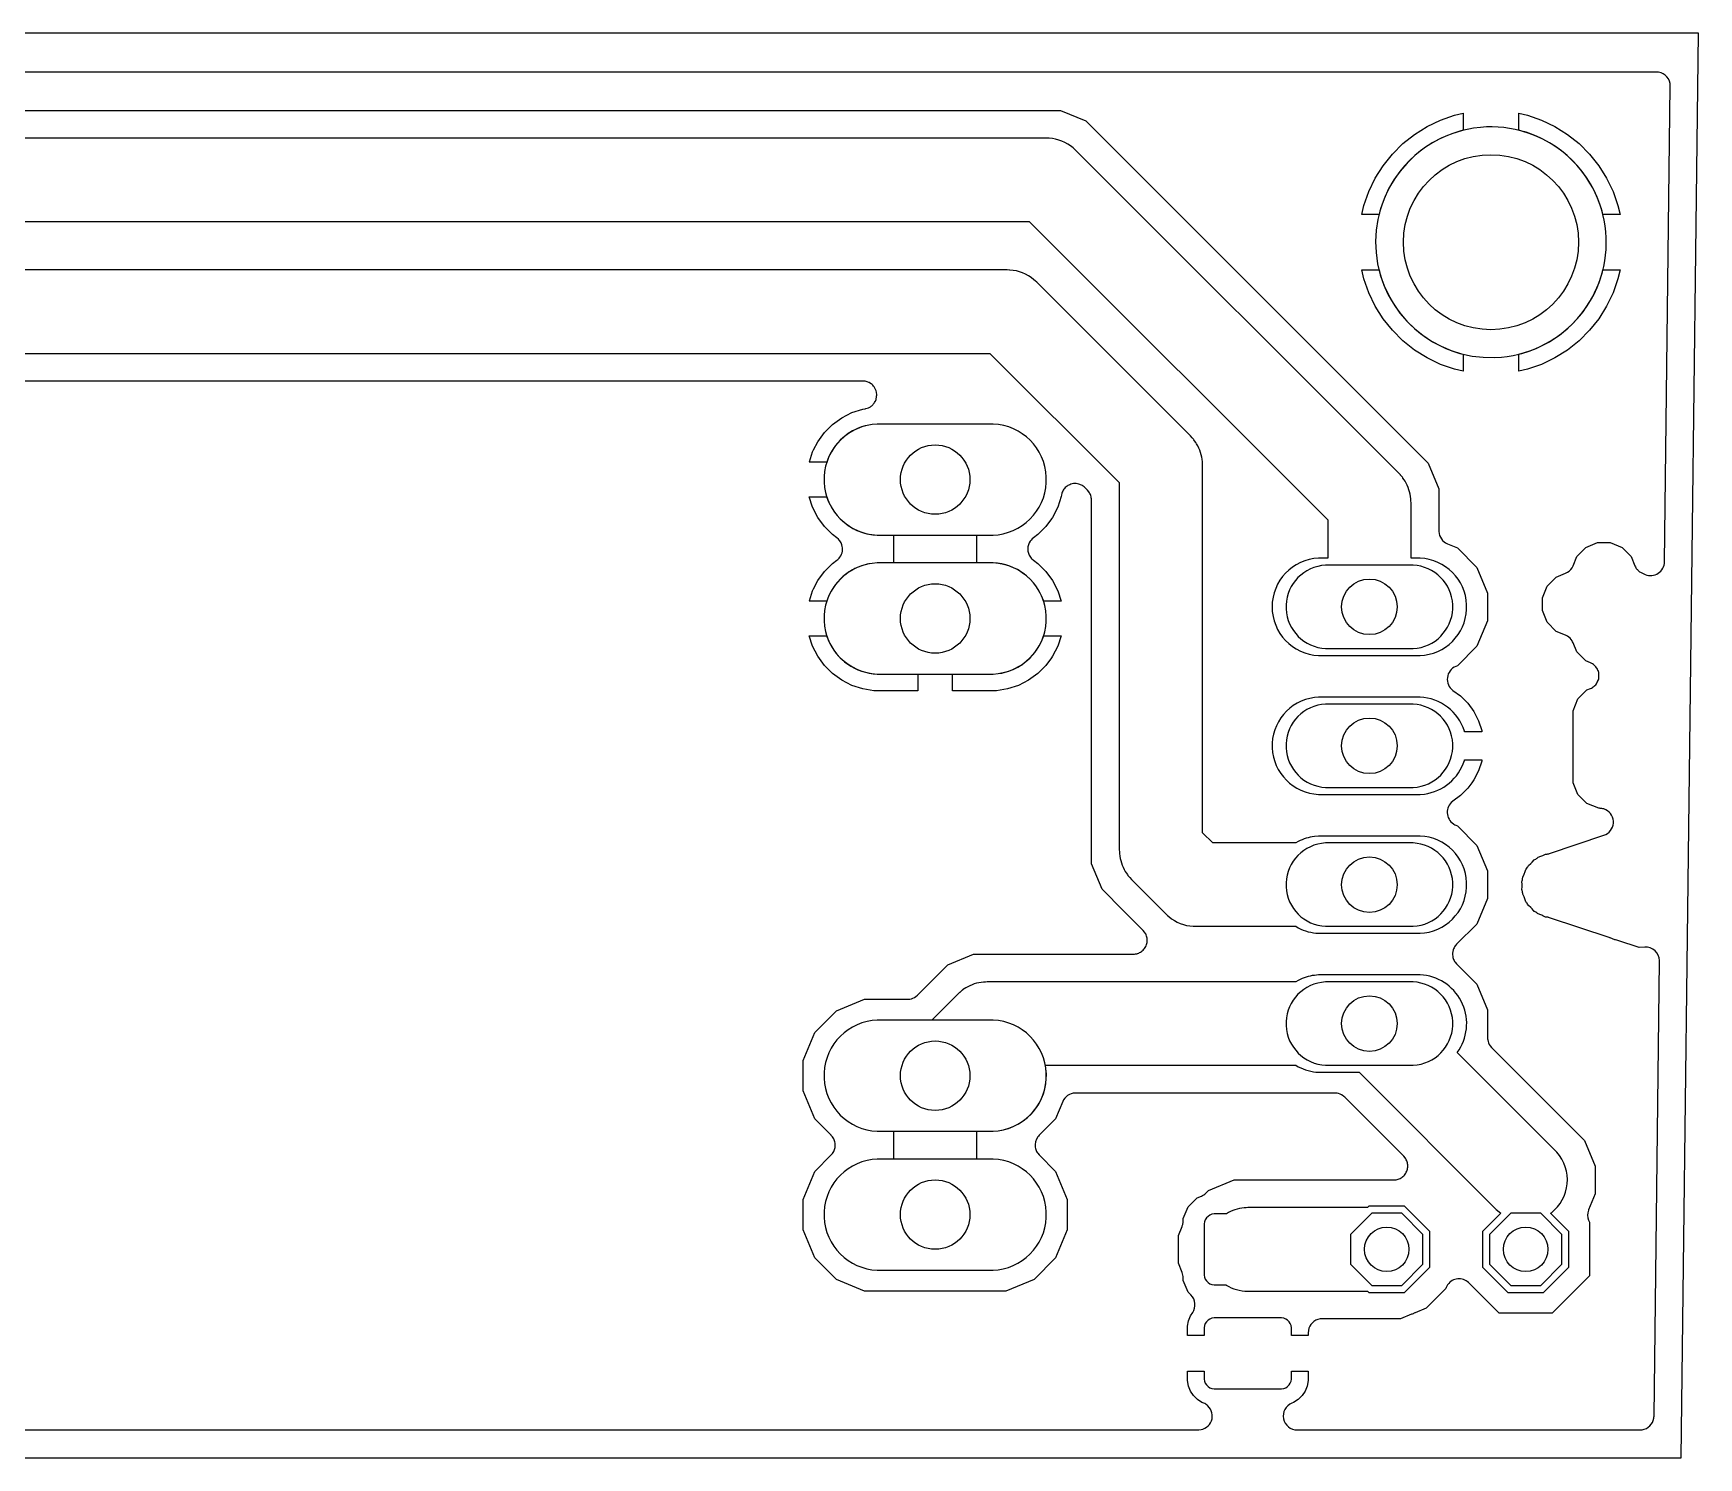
# Model space of a CAD drawing. Header units: millimetres. Extents: x 0.2 to 72.4, y 3.2 to 29.2.
# Drawn here: x 41.93 to 72.38, y 3.18 to 29.22 of the extents above; entities that cross this region are included whole.
import ezdxf

# ---------------------------------------------------------------- set-up
doc = ezdxf.new("R2010")
doc.units = ezdxf.units.MM

msp = doc.modelspace()

# ---------------------------------------------------------------- linework, layer by layer
at = {"layer": '16_copper'}
for points in [[(68.771, 23.3, 1), (68.389, 27.5), (68.263, 27.485, 0.941339), (68.644, 23.292)], [(59.569, 20.052, 0.916331), (59.48, 22.076), (57.36, 22.076), (57.271, 22.068, 0.916331), (57.36, 20.044), (59.48, 20.044)], [(59.569, 17.512, 0.916331), (59.48, 19.536), (57.36, 19.536), (57.271, 19.528, 0.916331), (57.36, 17.504), (59.48, 17.504)], [(67.231, 17.978, 0.906347), (67.157, 19.495), (65.558, 19.495), (65.484, 19.487, 0.906347), (65.558, 17.971), (67.157, 17.971)], [(67.231, 15.438, 0.906347), (67.157, 16.954), (65.558, 16.954), (65.484, 16.947, 0.906347), (65.558, 15.431), (67.157, 15.431)], [(67.231, 12.898, 0.906347), (67.157, 14.415), (65.558, 14.415), (65.484, 14.407, 0.906347), (65.558, 12.891), (67.157, 12.891)], [(67.231, 10.358, 0.906347), (67.157, 11.875), (65.558, 11.875), (65.484, 11.867, 0.906347), (65.558, 10.351), (67.157, 10.351)], [(59.569, 9.152, 0.916331), (59.48, 11.176), (57.36, 11.176), (57.271, 11.168, 0.916331), (57.36, 9.144), (59.48, 9.144)], [(59.569, 6.612, 0.916331), (59.48, 8.636), (57.36, 8.636), (57.271, 8.628, 0.916331), (57.36, 6.604), (59.48, 6.604)]]:
    msp.add_lwpolyline(points, format="xyb", close=True, dxfattribs=at)
for points in [[(67.335, 6.711), (67.335, 7.259), (66.949, 7.645), (66.401, 7.645), (66.015, 7.259), (66.015, 6.711), (66.401, 6.325), (66.949, 6.325)], [(69.875, 6.711), (69.875, 7.259), (69.489, 7.645), (68.941, 7.645), (68.555, 7.259), (68.555, 6.711), (68.941, 6.325), (69.489, 6.325)]]:
    msp.add_lwpolyline(points, close=True, dxfattribs=at)
at = {"layer": '1_copper'}
for points in [[(37.827, 3.683), (63.232, 3.683), (63.242, 3.684, 0.667217), (63.405, 4.123), (63.398, 4.13, 0.072867), (63.33, 4.172), (63.297, 4.185), (63.214, 4.241), (63.143, 4.311), (63.088, 4.394), (63.05, 4.486), (63.03, 4.584), (63.03, 4.757), (63.335, 4.757), (63.335, 4.614), (63.343, 4.575), (63.358, 4.539), (63.38, 4.506), (63.408, 4.477), (63.441, 4.455), (63.478, 4.44), (63.517, 4.433), (64.753, 4.433), (64.792, 4.44), (64.829, 4.455), (64.862, 4.477), (64.89, 4.506), (64.912, 4.539), (64.927, 4.575), (64.935, 4.614), (64.935, 4.757), (65.24, 4.757), (65.24, 4.584), (65.22, 4.486), (65.182, 4.394), (65.127, 4.311), (65.056, 4.241), (64.973, 4.185), (64.94, 4.172, 0.820698), (65.038, 3.683), (71.307, 3.683), (71.325, 3.684), (71.343, 3.686, 0.328389), (71.558, 3.897), (71.56, 3.918), (71.561, 3.934), (71.663, 12.254), (71.662, 12.264, 0.426694), (71.391, 12.51), (71.287, 12.503), (70.899, 12.632), (70.899, 12.632), (70.898, 12.632, 0.037663), (70.859, 12.642), (70.846, 12.643), (70.843, 12.643), (70.759, 12.678, 0.017744), (70.742, 12.684), (69.651, 13.048), (69.64, 13.051), (69.629, 13.054, 0.015316), (69.613, 13.058), (69.6, 13.059), (69.589, 13.06), (69.578, 13.061), (69.528, 13.086), (69.509, 13.094), (69.494, 13.1), (69.441, 13.118), (69.433, 13.125, 0.03584), (69.401, 13.149), (69.39, 13.154), (69.38, 13.16), (69.371, 13.165), (69.333, 13.208), (69.319, 13.222), (69.308, 13.233), (69.265, 13.27), (69.26, 13.28, 0.035843), (69.24, 13.314), (69.232, 13.323), (69.225, 13.333), (69.218, 13.341), (69.2, 13.394), (69.193, 13.413), (69.187, 13.428), (69.161, 13.478), (69.16, 13.489, 0.035841), (69.155, 13.528), (69.151, 13.54), (69.148, 13.551), (69.145, 13.561), (69.149, 13.618), (69.149, 13.637), (69.149, 13.654), (69.145, 13.71), (69.148, 13.72, 0.035841), (69.158, 13.759), (69.159, 13.771), (69.16, 13.782), (69.161, 13.793), (69.187, 13.844), (69.194, 13.862), (69.2, 13.877), (69.218, 13.931), (69.225, 13.938, 0.03584), (69.249, 13.971), (69.254, 13.981), (69.26, 13.991), (69.265, 14.001), (69.308, 14.038), (69.322, 14.052), (69.333, 14.063), (69.371, 14.106), (69.38, 14.111, 0.035843), (69.414, 14.131), (69.423, 14.139), (69.433, 14.146), (69.441, 14.153), (69.494, 14.171), (69.513, 14.179), (69.528, 14.185), (69.578, 14.21), (69.589, 14.211, 0.062786), (69.651, 14.223), (70.645, 14.555), (70.663, 14.562), (70.68, 14.569, 0.6701), (70.642, 15.037), (70.624, 15.042), (70.605, 15.046, 0.0018), (70.603, 15.047), (70.579, 15.048), (70.565, 15.05), (70.549, 15.05), (70.335, 15.138), (70.17, 15.303), (70.081, 15.517), (70.081, 16.834), (70.17, 17.048), (70.335, 17.213), (70.399, 17.239, 0.039246), (70.434, 17.257), (70.449, 17.268), (70.466, 17.281), (70.466, 17.281), (70.467, 17.281), (70.479, 17.293), (70.495, 17.309), (70.495, 17.309), (70.495, 17.309, 0.039031), (70.518, 17.341), (70.518, 17.341), (70.518, 17.341), (70.528, 17.36), (70.536, 17.376), (70.536, 17.376), (70.536, 17.377, 0.039031), (70.549, 17.414), (70.549, 17.414), (70.549, 17.414, 0.03903), (70.555, 17.453), (70.555, 17.454), (70.555, 17.454), (70.555, 17.47), (70.555, 17.493), (70.555, 17.493), (70.555, 17.493, 0.078397), (70.537, 17.571), (70.537, 17.571), (70.536, 17.571), (70.529, 17.586), (70.519, 17.606), (70.519, 17.606), (70.518, 17.606), (70.508, 17.62), (70.495, 17.638, 0.039246), (70.467, 17.667), (70.467, 17.667), (70.467, 17.667), (70.453, 17.677), (70.435, 17.69, 0.000213), (70.435, 17.69), (70.399, 17.708, 0.000663), (70.399, 17.709), (70.315, 17.743), (70.151, 17.908), (70.08, 18.077), (70.071, 18.095), (70.063, 18.112, 0.118888), (69.978, 18.197), (69.943, 18.215, 0.000223), (69.943, 18.215), (69.773, 18.285), (69.609, 18.45), (69.52, 18.664), (69.52, 18.897), (69.609, 19.111), (69.773, 19.276), (69.942, 19.346), (69.942, 19.346), (69.942, 19.346), (69.943, 19.346, 0.158207), (70.062, 19.448), (70.08, 19.483), (70.08, 19.483), (70.08, 19.484), (70.151, 19.653), (70.315, 19.818), (70.53, 19.907), (70.762, 19.907), (70.977, 19.818), (71.141, 19.653), (71.211, 19.484), (71.22, 19.466), (71.229, 19.449, 0.059634), (71.267, 19.402), (71.281, 19.388), (71.281, 19.388), (71.281, 19.388, 0.03585), (71.313, 19.364), (71.349, 19.346), (71.349, 19.346), (71.349, 19.346), (71.4, 19.325, 0.530596), (71.752, 19.556), (71.858, 28.254), (71.858, 28.256), (71.858, 28.257, 0.368471), (71.644, 28.508), (71.629, 28.51), (71.607, 28.511, 0.003485), (71.604, 28.512), (1.309, 28.512)], [(35.495, 27.81), (60.708, 27.81), (61.174, 27.617), (67.434, 21.357), (67.627, 20.89), (67.627, 20.119), (67.628, 20.109, 0.29297), (67.784, 19.884), (67.966, 19.809), (68.323, 19.452), (68.516, 18.985), (68.516, 18.48), (68.323, 18.013), (67.966, 17.656), (67.938, 17.644, 0.586122), (67.885, 17.204), (68.024, 17.103), (68.157, 16.97), (68.268, 16.818), (68.353, 16.651), (68.411, 16.472), (68.415, 16.447), (68.099, 16.447), (68.095, 16.46, 0.315299), (67.285, 17.082), (65.43, 17.082), (65.352, 17.075, 0.916331), (65.43, 15.304), (67.285, 15.304), (67.363, 15.31, 0.291474), (68.095, 15.925), (68.099, 15.938), (68.415, 15.938), (68.411, 15.913), (68.353, 15.734), (68.268, 15.567), (68.231, 15.517, 0.000044), (68.231, 15.516), (68.157, 15.415), (68.024, 15.282), (67.885, 15.181), (67.878, 15.175, 0.508887), (67.893, 14.765), (67.901, 14.759, 0.03568), (67.938, 14.741), (67.966, 14.729), (68.323, 14.372), (68.516, 13.905), (68.516, 13.4), (68.323, 12.933), (67.952, 12.562), (67.939, 12.547), (67.927, 12.532, 0.039684), (67.905, 12.498), (67.897, 12.479), (67.89, 12.462), (67.89, 12.461), (67.89, 12.461, 0.118224), (67.881, 12.343), (67.886, 12.322), (67.89, 12.305, 0.079052), (67.926, 12.234), (67.952, 12.203, 0.000439), (67.952, 12.203), (68.323, 11.832), (68.516, 11.365), (68.516, 10.855), (68.518, 10.835), (68.52, 10.816, 0.118891), (68.565, 10.706), (68.591, 10.675), (68.591, 10.675), (68.591, 10.675), (70.292, 8.974), (70.485, 8.508), (70.485, 8.002), (70.364, 7.71), (70.361, 7.701, 0.188757), (70.364, 7.516), (70.368, 7.507, 0.027023), (70.382, 7.48), (70.383, 7.478), (70.383, 6.501), (69.699, 5.817), (68.731, 5.817), (68.176, 6.372), (68.168, 6.378, 0.448788), (67.791, 6.342), (67.786, 6.334, 0.044761), (67.762, 6.289), (67.752, 6.266), (67.394, 5.908), (67.196, 5.826), (67.187, 5.822, 0.026689), (67.162, 5.809), (67.155, 5.807, 0.03017), (67.126, 5.797), (66.928, 5.715), (65.494, 5.715), (65.474, 5.713), (65.455, 5.712, 0.325016), (65.243, 5.501), (65.24, 5.461, 0.00044), (65.24, 5.461), (65.24, 5.408), (64.935, 5.408), (64.935, 5.551), (64.927, 5.59), (64.912, 5.626), (64.89, 5.659), (64.862, 5.688), (64.829, 5.71), (64.792, 5.725), (64.753, 5.732), (63.517, 5.732), (63.478, 5.725), (63.441, 5.71), (63.408, 5.688), (63.38, 5.659), (63.358, 5.626), (63.343, 5.59), (63.335, 5.551), (63.335, 5.408), (63.03, 5.408), (63.03, 5.581), (63.05, 5.679), (63.088, 5.771), (63.127, 5.83, 0.357811), (63.096, 6.151), (63.043, 6.204), (62.954, 6.418), (62.954, 6.464, 0.09849), (62.935, 6.562), (62.865, 6.73), (62.865, 7.235), (62.935, 7.403), (62.938, 7.412, 0.058666), (62.952, 7.47), (62.953, 7.48, 0.017034), (62.954, 7.501), (62.954, 7.547), (63.043, 7.761), (63.207, 7.925), (63.287, 7.958, 0.098493), (63.37, 8.013), (63.418, 8.062), (63.885, 8.255), (66.806, 8.255), (66.826, 8.257), (66.845, 8.258, 0.039465), (66.884, 8.267), (66.901, 8.274), (66.921, 8.283), (66.921, 8.283), (66.921, 8.283), (66.936, 8.292), (66.955, 8.303, 0.039466), (66.985, 8.329), (66.997, 8.343), (67.011, 8.359, 0.078613), (67.047, 8.43), (67.047, 8.43), (67.047, 8.43, 0.039244), (67.057, 8.469), (67.058, 8.487), (67.06, 8.508, 0.078613), (67.048, 8.587), (67.048, 8.587), (67.047, 8.587, 0.078615), (67.012, 8.658), (66.986, 8.688, 0.000659), (66.985, 8.689), (65.906, 9.768), (65.891, 9.781), (65.876, 9.794, 0.118893), (65.766, 9.839), (65.726, 9.843, 0.000218), (65.726, 9.843), (60.986, 9.843), (60.977, 9.842, 0.292973), (60.752, 9.686), (60.62, 9.369), (60.321, 9.07), (60.308, 9.054), (60.296, 9.04, 0.199138), (60.25, 8.851), (60.255, 8.83), (60.259, 8.812, 0.079052), (60.295, 8.741), (60.321, 8.711, 0.000439), (60.321, 8.71), (60.62, 8.411), (60.833, 7.898), (60.833, 7.342), (60.62, 6.829), (60.227, 6.436), (59.714, 6.223), (57.126, 6.223), (56.613, 6.436), (56.22, 6.829), (56.007, 7.342), (56.007, 7.898), (56.22, 8.411), (56.519, 8.71), (56.531, 8.725), (56.544, 8.74, 0.078613), (56.581, 8.811), (56.581, 8.811), (56.581, 8.811, 0.039245), (56.59, 8.85), (56.591, 8.868), (56.593, 8.889, 0.078613), (56.581, 8.968), (56.581, 8.968), (56.581, 8.968, 0.078613), (56.545, 9.039), (56.519, 9.069, 0.000442), (56.519, 9.07), (56.22, 9.369), (56.007, 9.882), (56.007, 10.438), (56.22, 10.951), (56.613, 11.344), (57.126, 11.557), (57.916, 11.557), (57.935, 11.559), (57.955, 11.56, 0.118891), (58.065, 11.605), (58.095, 11.631), (58.095, 11.631), (58.095, 11.631), (58.653, 12.189), (59.12, 12.382), (62.043, 12.382), (62.063, 12.384), (62.083, 12.386, 0.000218), (62.083, 12.386), (62.104, 12.391), (62.121, 12.395), (62.122, 12.395), (62.122, 12.395, 0.039246), (62.158, 12.41), (62.174, 12.42), (62.192, 12.431), (62.192, 12.431), (62.192, 12.431), (62.205, 12.442), (62.223, 12.457, 0.039248), (62.248, 12.487), (62.248, 12.487), (62.249, 12.487, 0.039246), (62.269, 12.521), (62.276, 12.537), (62.285, 12.557, 0.039461), (62.294, 12.596), (62.295, 12.614), (62.297, 12.636, 0.000215), (62.297, 12.636), (62.296, 12.654), (62.294, 12.676, 0.039248), (62.285, 12.714), (62.285, 12.714), (62.285, 12.714, 0.078396), (62.249, 12.785), (62.249, 12.785), (62.249, 12.785), (62.223, 12.816, 0.000661), (62.223, 12.816), (62.07, 12.969), (62.07, 12.969), (62.07, 12.969), (62.07, 12.969), (62.07, 12.969), (61.864, 13.175), (61.864, 13.175), (61.471, 13.568), (61.278, 14.035), (61.278, 20.688), (61.276, 20.707), (61.274, 20.727, 0.079274), (61.25, 20.803), (61.24, 20.82), (61.229, 20.837, 0.000599), (61.229, 20.837), (61.203, 20.867), (61.203, 20.868), (61.203, 20.868), (61.158, 20.913), (61.142, 20.926), (61.128, 20.938), (61.128, 20.938), (61.128, 20.938), (61.11, 20.95), (61.094, 20.959, 0.198686), (60.901, 20.975), (60.901, 20.975), (60.9, 20.975), (60.88, 20.966), (60.864, 20.96), (60.864, 20.959), (60.864, 20.959, 0.03899), (60.83, 20.939), (60.83, 20.939), (60.83, 20.939, 0.039248), (60.799, 20.913), (60.785, 20.897), (60.774, 20.883), (60.774, 20.883), (60.773, 20.883), (60.762, 20.865), (60.753, 20.849, 0.037119), (60.737, 20.812), (60.728, 20.773, 0.000603), (60.728, 20.773), (60.724, 20.751), (60.66, 20.553), (60.566, 20.368), (60.547, 20.343), (60.547, 20.343), (60.547, 20.342), (60.443, 20.2), (60.296, 20.053), (60.218, 19.995, 0.118224), (60.141, 19.905), (60.133, 19.885), (60.126, 19.869, 0.039591), (60.116, 19.83), (60.115, 19.809), (60.113, 19.791, 0.078615), (60.125, 19.712), (60.125, 19.712), (60.126, 19.712, 0.039248), (60.141, 19.675), (60.152, 19.657), (60.161, 19.641), (60.161, 19.641), (60.161, 19.641), (60.176, 19.625), (60.187, 19.611), (60.187, 19.611), (60.187, 19.611), (60.217, 19.585, 0.000533), (60.218, 19.585), (60.296, 19.527), (60.443, 19.38), (60.566, 19.212), (60.66, 19.027), (60.722, 18.838), (60.402, 18.838, 0.311941), (59.48, 19.536), (59.182, 19.536), (59.182, 20.044), (59.48, 20.044), (59.569, 20.052, 0.916331), (59.48, 22.076), (57.36, 22.076), (57.271, 22.068, 0.267949), (56.464, 21.449), (56.438, 21.378), (56.118, 21.378), (56.121, 21.384, 0.000098), (56.121, 21.384), (56.18, 21.567), (56.197, 21.601, 0.000065), (56.198, 21.601), (56.274, 21.752), (56.397, 21.92), (56.544, 22.067), (56.712, 22.19), (56.897, 22.284), (57.095, 22.348), (57.138, 22.355), (57.138, 22.355), (57.138, 22.355), (57.155, 22.359), (57.177, 22.364, 0.000039), (57.177, 22.364), (57.199, 22.374), (57.213, 22.38), (57.213, 22.38), (57.213, 22.38), (57.236, 22.393), (57.247, 22.4), (57.247, 22.4), (57.247, 22.4), (57.26, 22.411), (57.278, 22.426, 0.000039), (57.278, 22.426), (57.289, 22.439), (57.304, 22.456), (57.304, 22.457), (57.304, 22.457), (57.31, 22.467), (57.324, 22.49), (57.324, 22.49), (57.324, 22.49), (57.327, 22.496), (57.34, 22.527), (57.34, 22.527), (57.34, 22.527), (57.342, 22.535), (57.349, 22.566), (57.349, 22.566), (57.349, 22.566), (57.35, 22.582), (57.352, 22.606), (57.352, 22.606), (57.352, 22.606), (57.351, 22.622), (57.349, 22.645), (57.349, 22.645), (57.349, 22.645), (57.346, 22.659), (57.34, 22.684), (57.34, 22.684), (57.34, 22.684), (57.336, 22.694), (57.325, 22.721), (57.325, 22.721), (57.325, 22.721), (57.317, 22.733), (57.304, 22.755), (57.304, 22.755), (57.304, 22.755, 0.039245), (57.278, 22.785), (57.266, 22.796), (57.248, 22.811), (57.248, 22.811), (57.248, 22.811), (57.239, 22.817), (57.214, 22.832), (57.214, 22.832), (57.214, 22.832), (57.205, 22.836), (57.178, 22.847, 0.000039), (57.177, 22.847), (57.159, 22.852), (57.139, 22.857), (57.139, 22.857), (57.139, 22.857), (57.099, 22.86, 0.00084), (57.098, 22.86), (40.232, 22.86)], [(36.063, 25.778), (60.139, 25.778), (65.596, 20.322), (65.596, 19.622), (65.43, 19.622, 0.957291), (65.43, 17.844), (67.285, 17.844), (67.363, 17.85, 0.916331), (67.285, 19.622), (67.12, 19.622), (67.12, 20.637), (67.118, 20.672), (67.116, 20.705, 0.11403), (67.01, 21.032), (66.992, 21.058), (66.972, 21.088), (66.972, 21.089), (66.971, 21.089, 0.022324), (66.929, 21.142), (66.928, 21.142), (66.928, 21.143), (66.927, 21.144), (66.896, 21.176), (60.994, 27.079), (60.968, 27.102), (60.944, 27.125, 0.159844), (60.502, 27.301), (60.502, 27.301), (60.501, 27.301), (60.499, 27.301), (60.455, 27.302), (35.748, 27.302)], [(38.098, 23.368), (59.421, 23.368), (61.786, 21.004), (61.786, 14.288), (61.787, 14.252), (61.789, 14.22, 0.11403), (61.895, 13.893), (61.913, 13.867), (61.933, 13.837), (61.933, 13.836), (61.934, 13.836, 0.022324), (61.976, 13.783), (61.977, 13.783), (61.977, 13.782), (61.978, 13.781), (62.009, 13.749), (62.644, 13.114), (62.669, 13.09), (62.694, 13.068, 0.159844), (63.135, 12.892), (63.136, 12.892), (63.136, 12.892), (63.138, 12.892), (63.183, 12.891), (65.01, 12.891), (65.058, 12.863, 0.109517), (65.43, 12.764), (67.285, 12.764), (67.363, 12.77, 0.916331), (67.285, 14.542), (65.43, 14.542), (65.352, 14.535, 0.087489), (65.058, 14.442), (65.01, 14.415), (63.498, 14.415), (63.309, 14.603), (63.309, 21.319), (63.308, 21.353), (63.306, 21.387, 0.11403), (63.2, 21.713), (63.182, 21.74), (63.162, 21.77), (63.162, 21.77), (63.161, 21.771, 0.022324), (63.119, 21.824), (63.118, 21.824), (63.118, 21.824), (63.117, 21.826), (63.086, 21.858), (60.276, 24.669), (60.25, 24.692), (60.225, 24.715, 0.159844), (59.784, 24.891), (59.783, 24.891), (59.783, 24.891), (59.781, 24.891), (59.737, 24.892), (37.782, 24.892)]]:
    msp.add_lwpolyline(points, format="xyb", dxfattribs=at)
for points in [[(66.221, 25.908), (66.258, 26.069), (66.347, 26.325), (66.465, 26.569), (66.609, 26.798), (66.778, 27.01), (66.97, 27.202), (67.182, 27.371), (67.411, 27.515), (67.655, 27.633), (67.911, 27.722), (68.072, 27.759), (68.072, 27.446), (68.014, 27.432, 0.26256), (66.548, 25.966), (66.534, 25.908)], [(70.626, 25.908), (70.612, 25.966, 0.26256), (69.146, 27.432), (69.088, 27.446), (69.088, 27.759), (69.249, 27.722), (69.505, 27.633), (69.749, 27.515), (69.978, 27.371), (70.19, 27.202), (70.382, 27.01), (70.551, 26.798), (70.695, 26.569), (70.813, 26.325), (70.902, 26.069), (70.939, 25.908)], [(67.911, 23.078), (67.655, 23.167), (67.411, 23.285), (67.182, 23.429), (66.97, 23.598), (66.778, 23.79), (66.609, 24.002), (66.465, 24.231), (66.347, 24.475), (66.258, 24.731), (66.221, 24.892), (66.534, 24.892), (66.548, 24.834, 0.26256), (68.014, 23.368), (68.072, 23.354), (68.072, 23.041)], [(69.088, 23.354), (69.146, 23.368, 0.26256), (70.612, 24.834), (70.626, 24.892), (70.939, 24.892), (70.902, 24.731), (70.813, 24.475), (70.695, 24.231), (70.551, 24.002), (70.382, 23.79), (70.19, 23.598), (69.978, 23.429), (69.749, 23.285), (69.505, 23.167), (69.249, 23.078), (69.088, 23.041)], [(56.118, 18.838), (56.121, 18.844, 0.000098), (56.121, 18.844), (56.18, 19.027), (56.197, 19.061, 0.000062), (56.198, 19.061), (56.274, 19.212), (56.397, 19.38), (56.544, 19.527), (56.622, 19.585, 0.078267), (56.678, 19.64), (56.678, 19.64), (56.678, 19.641, 0.239437), (56.715, 19.868), (56.715, 19.868), (56.714, 19.868, 0.078265), (56.679, 19.939), (56.679, 19.939), (56.679, 19.939, 0.039246), (56.653, 19.969), (56.623, 19.995, 0.000533), (56.622, 19.995), (56.544, 20.053), (56.397, 20.2), (56.274, 20.368), (56.18, 20.553), (56.118, 20.742), (56.438, 20.742, 0.311939), (57.36, 20.044), (57.658, 20.044), (57.658, 19.536), (57.36, 19.536), (57.271, 19.528, 0.267949), (56.464, 18.909), (56.438, 18.838)], [(57.3, 17.199), (57.095, 17.232), (56.897, 17.296), (56.712, 17.39), (56.544, 17.513), (56.397, 17.66), (56.274, 17.828), (56.18, 18.013), (56.118, 18.202), (56.438, 18.202), (56.464, 18.131, 0.291473), (57.36, 17.504), (58.102, 17.504), (58.102, 17.199)], [(58.738, 17.199), (58.738, 17.504), (59.48, 17.504), (59.569, 17.512, 0.267949), (60.376, 18.131), (60.402, 18.202), (60.722, 18.202), (60.66, 18.013), (60.566, 17.828), (60.547, 17.803), (60.547, 17.803), (60.547, 17.802), (60.443, 17.66), (60.296, 17.513), (60.128, 17.39), (59.943, 17.296), (59.745, 17.232), (59.54, 17.199)], [(59.338, 11.873), (59.305, 11.871, 0.11403), (58.978, 11.765), (58.952, 11.747), (58.922, 11.727), (58.921, 11.727), (58.921, 11.726, 0.022324), (58.868, 11.684), (58.868, 11.683), (58.867, 11.683), (58.866, 11.682), (58.834, 11.651), (58.358, 11.176), (57.36, 11.176), (57.271, 11.168, 0.916331), (57.36, 9.144), (57.658, 9.144), (57.658, 8.636), (57.36, 8.636), (57.271, 8.628, 0.916331), (57.36, 6.604), (59.48, 6.604), (59.569, 6.612, 0.916331), (59.48, 8.636), (59.182, 8.636), (59.182, 9.144), (59.48, 9.144), (59.569, 9.152, 0.414214), (60.444, 10.293), (60.434, 10.351), (65.01, 10.351), (65.058, 10.323, 0.109517), (65.43, 10.224), (66.169, 10.224), (68.676, 7.716), (68.727, 7.67), (68.761, 7.644), (68.428, 7.311), (68.428, 6.659), (68.889, 6.198), (69.541, 6.198), (70.002, 6.659), (70.002, 7.311), (69.669, 7.644), (69.684, 7.655, 0.431756), (69.786, 8.759), (69.754, 8.794), (67.963, 10.585), (67.997, 10.634, 0.57735), (67.285, 12.002), (65.43, 12.002), (65.352, 11.995, 0.087489), (65.058, 11.902), (65.01, 11.875), (59.373, 11.875)], [(64.103, 7.745), (64.07, 7.744, 0.11379), (63.743, 7.637), (63.736, 7.633), (63.517, 7.633), (63.478, 7.625), (63.441, 7.61), (63.408, 7.588), (63.38, 7.559), (63.358, 7.526), (63.343, 7.49), (63.335, 7.451), (63.335, 6.514), (63.343, 6.475), (63.358, 6.439), (63.38, 6.406), (63.408, 6.377), (63.441, 6.355), (63.478, 6.34), (63.517, 6.333), (63.738, 6.333), (63.74, 6.331, 0.136702), (64.134, 6.221), (64.191, 6.223), (66.323, 6.223), (66.349, 6.198), (67.001, 6.198), (67.462, 6.659), (67.462, 7.311), (67.001, 7.772), (66.349, 7.772), (66.323, 7.747), (64.138, 7.747)]]:
    msp.add_lwpolyline(points, format="xyb", close=True, dxfattribs=at)
at = {"layer": 'drills_PTH'}
for centre, radius in [((58.42, 21.06), 0.635), ((66.358, 18.733), 0.508), ((58.42, 18.52), 0.635), ((66.358, 16.192), 0.508), ((66.358, 13.652), 0.508), ((66.358, 11.113), 0.508), ((58.42, 10.16), 0.635), ((58.42, 7.62), 0.635), ((66.675, 6.985), 0.406), ((69.215, 6.985), 0.406)]:
    msp.add_circle(centre, radius, dxfattribs=at)
at = {"layer": 'drills_via_1_16'}
msp.add_circle((68.58, 25.4), 1.6, dxfattribs=at)
at = {"layer": 'outline'}
msp.add_lwpolyline([(0.241, 3.175), (72.06, 3.175), (72.377, 29.22), (0.559, 29.22), (0.241, 3.175)], close=True, dxfattribs=at)

doc.saveas('drawing.dxf')
